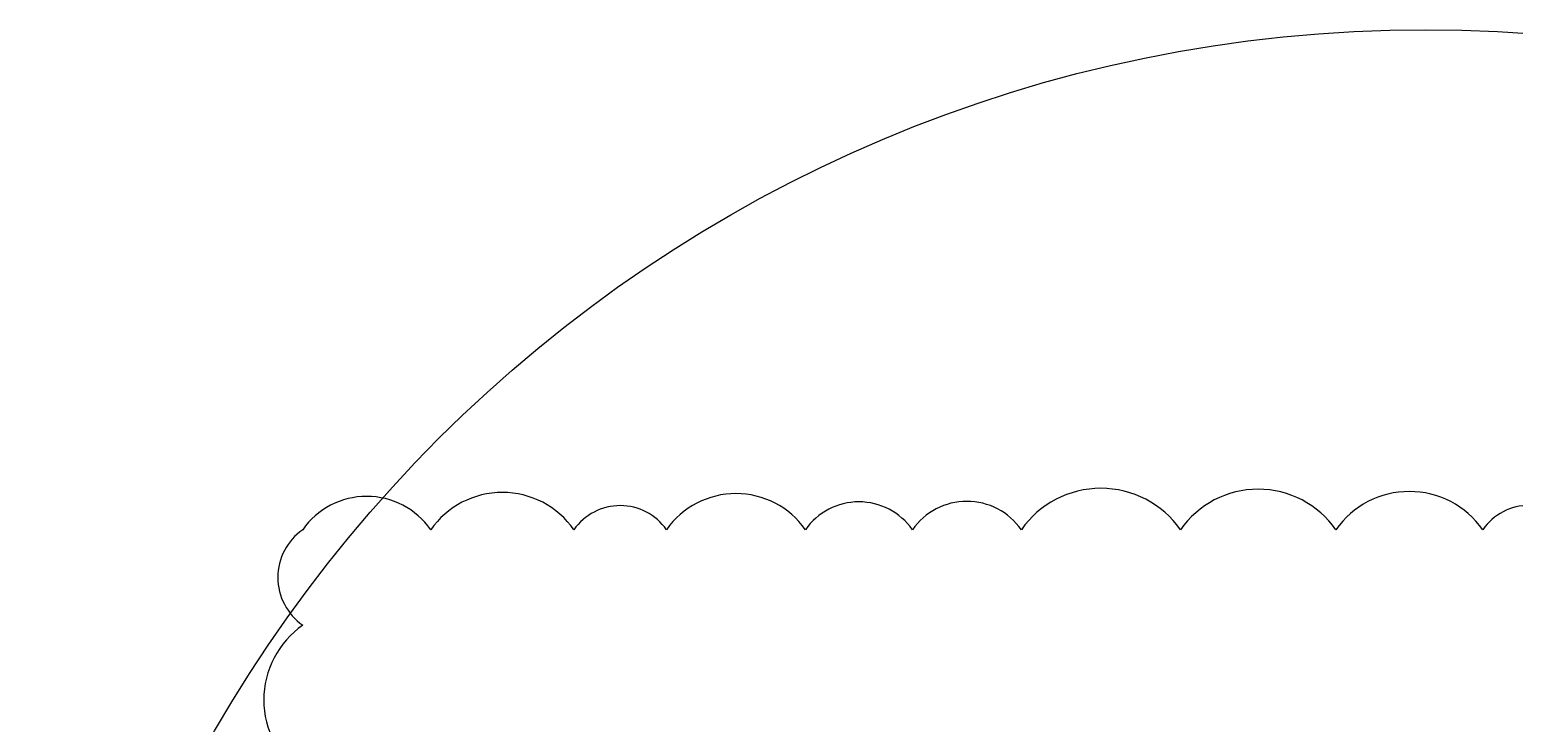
# Model space of a CAD drawing. Extents: x -160 to 364724, y -100 to 7353297.
# Drawn here: x 361012.8 to 361505.7, y 7349467.7 to 7349697.9 of the extents above; entities that cross this region are included whole.
import ezdxf

# ---------------------------------------------------------------- set-up
doc = ezdxf.new("R2010")
doc.units = 0
doc.header["$LTSCALE"] = 5
doc.layers.add('Q-PLATO', color=5, linetype='Continuous')

msp = doc.modelspace()

# ---------------------------------------------------------------- linework, layer by layer
for centre, radius, start, end in [((361124.719, 7349517.072), 25.948, 35, 145), ((361169.741, 7349515.313), 29.014, 35, 145), ((361247.302, 7349515.816), 28.137, 35, 145), ((361368.444, 7349513.469), 32.229, 35, 145), ((361420.672, 7349513.871), 31.529, 35, 145), ((361470.856, 7349514.9), 29.735, 35, 145), ((361208.881, 7349521.191), 18.766, 35, 145), ((361288.112, 7349519.518), 21.684, 35, 145), ((361323.959, 7349519.292), 22.077, 35, 145), ((361510.8, 7349521.041), 19.028, 35, 145), ((361114.555, 7349516.117), 19.335, 125, 235), ((361120.838, 7349475.467), 30.289, 125, 235)]:
    msp.add_arc(centre, radius, start, end)
at = {"layer": 'Q-PLATO'}
msp.add_circle((361476.319, 7349234.441), 463.496, dxfattribs=at)

doc.saveas('drawing.dxf')
